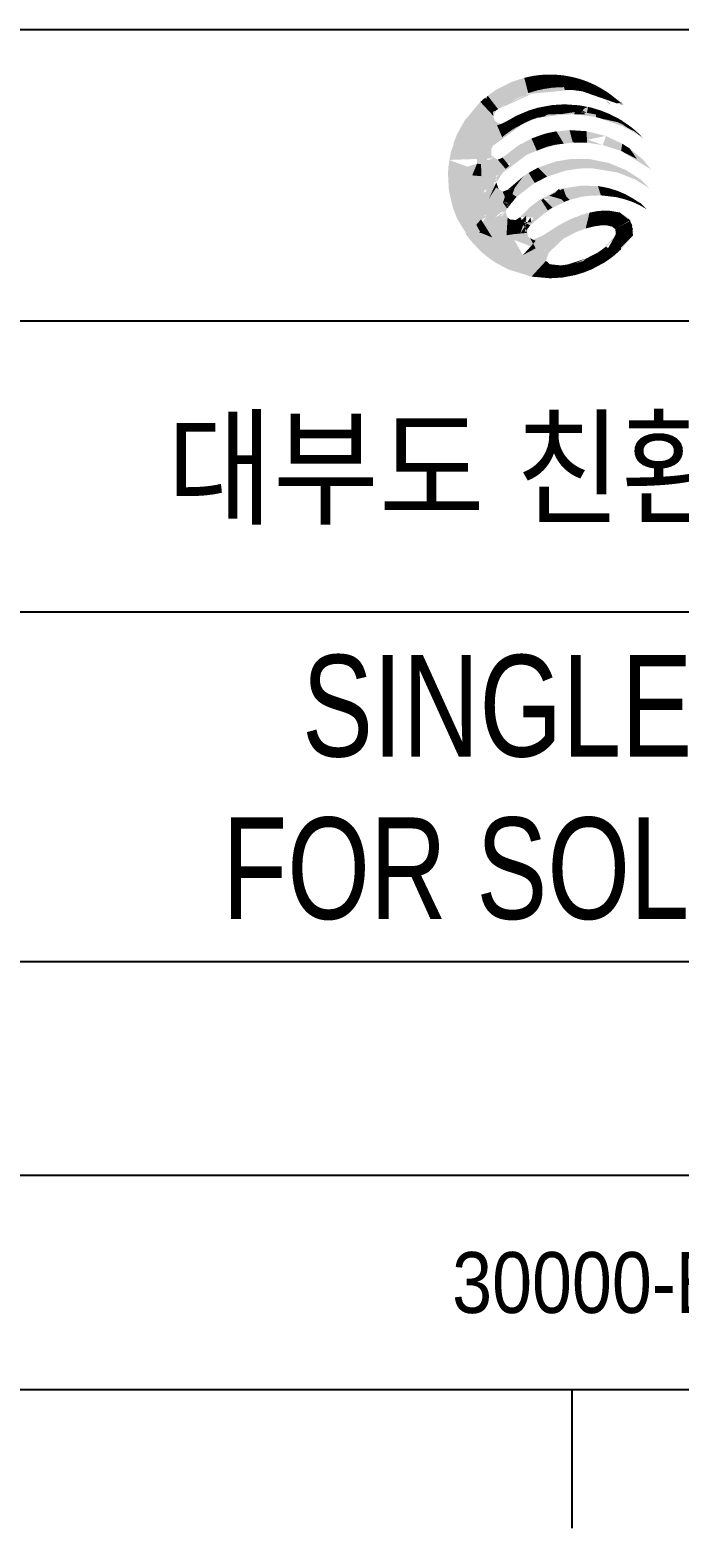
# Model space of a CAD drawing. Header units: feet. Extents: x 1 to 168002, y -59383 to 29717.
# Drawn here: x 118856 to 120452, y -29024 to -25337 of the extents above; entities that cross this region are included whole.
import ezdxf
from ezdxf.enums import TextEntityAlignment as Align

# ---------------------------------------------------------------- set-up
doc = ezdxf.new("R2010")
doc.units = ezdxf.units.FT
doc.header["$LTSCALE"] = 50
doc.header["$MEASUREMENT"] = 0
doc.linetypes.add('CONTINU', pattern=[0])
doc.layers.get('0').update_dxf_attribs({"linetype": 'CONTINUOUS'})
for name, color, linetype in [('BAR_TICK', 7, 'CONTINUOUS'), ('TEXT', 7, 'CONTINUOUS'), ('title', 2, 'CONTINUOUS')]:
    doc.layers.add(name, color=color, linetype=linetype)
doc.layers.add('Border', color=7, linetype='CONTINUOUS', lineweight=0)
doc.styles.add('HY견고딕', font='', dxfattribs={"width": 0.85})
doc.styles.add('돋움', font='')
doc.styles.get('HY견고딕').set_extended_font_data('Dotum')
doc.styles.get('돋움').set_extended_font_data('Dotum')

# ---------------------------------------------------------------- blocks, each defined once
blk = doc.blocks.new('A$C611163EE')
at = {"color": 5}
for points in [[(162.9, 815.2), (288.9, 806.7), (291.2, 892.6), (403.6, 853)], [(318.9, 823.1), (291.2, 892.6), (258.8, 790.3), (218.1, 855.6)], [(475.8, 925.2), (381.4, 838.6), (358.9, 835), (254.6, 874.1)], [(291.2, 892.6), (403.6, 853), (419.4, 923.6), (491.8, 856.3)], [(364.5, 841.3), (346.5, 910.8), (318.9, 823.1), (291.2, 892.6)], [(403.6, 853), (388, 919.5), (364.5, 841.3), (346.5, 910.8)], [(610.2, 849.2), (560.9, 855.8), (475.8, 925.2), (381.4, 838.6)], [(438.5, 860.5), (419.4, 923.6), (403.6, 853), (388, 919.5)], [(438.5, 860.5), (448.6, 925.4), (438.5, 860.5), (419.4, 923.6)], [(419.4, 923.6), (491.8, 856.3), (514.2, 922.6), (529.8, 856)], [(421, 856.7), (471.7, 925.5), (477.5, 865.9), (526.5, 921.2)], [(470.5, 865.2), (471.7, 925.5), (438.5, 860.5), (448.6, 925.4)], [(500.3, 867.6), (501.9, 923.9), (470.5, 865.2), (471.7, 925.5)], [(477.5, 865.9), (526.5, 921.2), (526.5, 868.3), (565.5, 914.1)], [(528.4, 868.3), (526.5, 921.2), (500.3, 867.6), (501.9, 923.9)], [(514.2, 922.6), (529.8, 856), (578.9, 910.6), (592.1, 855.6)], [(554.9, 867.5), (565.5, 914.1), (528.4, 868.3), (526.5, 921.2)], [(526.5, 868.3), (565.5, 914.1), (562.1, 867), (634.7, 892.5)], [(580.1, 865.3), (592.3, 907.1), (554.9, 867.5), (565.5, 914.1)], [(628.3, 842.9), (611.6, 899.5), (610.2, 849.2), (560.9, 855.8)], [(562.1, 867), (634.7, 892.5), (660.3, 849.7), (723.9, 844.9)], [(578.9, 910.6), (592.1, 855.6), (644.3, 888.4), (628.3, 842.9)], [(604.3, 862.1), (614.7, 899.9), (580.1, 865.3), (592.3, 907.1)], [(627.4, 857.8), (634.7, 892.5), (604.3, 862.1), (614.7, 899.9)], [(799.7, 786.1), (787.1, 798.7), (628.3, 842.9), (611.6, 899.5)], [(649.6, 852.7), (653.9, 884.3), (627.4, 857.8), (634.7, 892.5)], [(644.3, 888.4), (628.3, 842.9), (707.3, 855.7), (694.7, 819.6)], [(358.9, 835), (254.6, 874.1), (258.3, 787.4), (156, 809.3)], [(218, 762.2), (169.8, 821.1), (203.5, 755.6), (156, 809.3)], [(341.7, 832.2), (227.8, 768.1), (162.9, 815.2), (288.9, 806.7)], [(206.3, 737.8), (162.9, 815.2), (220, 763.6), (180.5, 829.5)], [(221.9, 765.1), (173, 814), (218, 762.2), (169.8, 821.1)], [(227.8, 768.1), (180.5, 829.5), (221.9, 765.1), (173, 814)], [(258.8, 790.3), (218.1, 855.6), (227.8, 768.1), (180.5, 829.5)], [(559.3, 867.1), (421, 856.7), (341.7, 832.2), (227.8, 768.1)], [(795.8, 784.2), (638.5, 855.3), (559.3, 867.1), (421, 856.7)], [(660.3, 849.7), (723.9, 844.9), (795.8, 784.2), (638.5, 855.3)], [(671, 846.7), (672.3, 875.4), (649.6, 852.7), (653.9, 884.3)], [(691.5, 839.9), (690.2, 865.9), (671, 846.7), (672.3, 875.4)], [(711.4, 832.4), (721.1, 846.8), (691.5, 839.9), (690.2, 865.9)], [(707.3, 855.7), (694.7, 819.6), (770.6, 809.4), (765.4, 794.8)], [(730.6, 824.2), (738.3, 834.7), (711.4, 832.4), (721.1, 846.8)], [(749.1, 815.4), (754.5, 822.1), (730.6, 824.2), (738.3, 834.7)], [(768.2, 805.3), (770, 808.9), (749.1, 815.4), (754.5, 822.1)], [(206.3, 737.8), (147.1, 801.3), (211.3, 718.6), (76.2, 717.1)], [(203.5, 755.6), (156, 809.3), (206.3, 737.8), (147.1, 801.3)], [(205.6, 602.7), (240.3, 702.4), (345.3, 704.5), (348.5, 753.2)], [(263.5, 711.4), (356.4, 710.6), (366.9, 762.2), (411.9, 729.7)], [(387, 768.3), (355.8, 709.4), (310, 738), (309.4, 685.1)], [(330.3, 697.6), (310, 738), (381.3, 721.2), (366.9, 762.2)], [(345.3, 704.5), (348.5, 753.2), (384.2, 720.1), (444.9, 737)], [(442.3, 782.2), (441.5, 740.4), (387, 768.3), (355.8, 709.4)], [(366.9, 762.2), (411.9, 729.7), (423.8, 777.6), (444.9, 737)], [(381.3, 721.2), (366.9, 762.2), (423.1, 735.7), (407.2, 774.5)], [(402.2, 728.5), (487.7, 745.5), (605.9, 754.3), (563.1, 787.9)], [(423.1, 735.7), (407.2, 774.5), (459.9, 745.1), (474.4, 787)], [(423.8, 777.6), (444.9, 737), (474.4, 787), (515.4, 745.9)], [(605.9, 754.3), (563.1, 787.9), (442.3, 782.2), (441.5, 740.4)], [(459.9, 745.1), (474.4, 787), (515.4, 745.9), (530.2, 790.2)], [(474.4, 787), (515.4, 745.9), (558.8, 789.3), (580.1, 755.8)], [(504.1, 741.4), (642.1, 749.4), (636.5, 778.5), (687.7, 740.2)], [(515.4, 745.9), (530.2, 790.2), (580.1, 755.8), (595.9, 785.7)], [(558.8, 789.3), (580.1, 755.8), (630.6, 751.6), (636.5, 778.5)], [(676.8, 743), (573.1, 745.4), (575.9, 787.1), (624.9, 744.2)], [(624.7, 780.1), (599, 744.8), (583, 786.1), (573.1, 745.4)], [(714.8, 753.7), (739.7, 723.8), (676.8, 743), (573.1, 745.4)], [(575.9, 787.1), (624.9, 744.2), (624.7, 780.1), (599, 744.8)], [(580.1, 755.8), (595.9, 785.7), (630.6, 751.6), (653.4, 774.4)], [(630.6, 751.6), (636.5, 778.5), (653.7, 747.3), (658.8, 773.4)], [(630.6, 751.6), (653.4, 774.4), (676.8, 743), (695.3, 761.6)], [(636.5, 778.5), (687.7, 740.2), (714.8, 753.7), (739.7, 723.8)], [(787.1, 702.8), (656.4, 734.6), (694, 760.3), (778, 707.4)], [(675.7, 766.1), (671.3, 732.7), (778, 707.4), (830.7, 678)], [(714.8, 753.7), (707.1, 722.3), (675.7, 766.1), (671.3, 732.7)], [(676.8, 743), (695.3, 761.6), (698.5, 737.4), (734.2, 745.8)], [(694, 760.3), (778, 707.4), (734.2, 745.8), (717.2, 721)], [(734.2, 745.8), (717.2, 721), (714.8, 753.7), (707.1, 722.3)], [(713.4, 809.6), (724.3, 802.2), (723.7, 801.5), (736.2, 789.5)], [(770.6, 809.4), (765.4, 794.8), (799.7, 786.1), (787.1, 798.7)], [(795.8, 784.2), (770.6, 809.4), (768.2, 805.3), (770, 808.9)], [(228, 704.7), (42.1, 655.8), (240.3, 702.4), (24.2, 610.4)], [(211.3, 718.6), (76.2, 717.1), (228, 704.7), (42.1, 655.8)], [(189.7, 573.5), (71.8, 630.7), (203.7, 600.9), (179.7, 692)], [(203.7, 600.9), (179.7, 692), (246.1, 640.8), (223, 695.1)], [(246.1, 640.8), (223, 695.1), (258, 650.4), (247.2, 703.1)], [(258, 650.4), (247.2, 703.1), (275.5, 663.5), (262.9, 711)], [(275.5, 663.5), (262.9, 711), (288.6, 672.6), (263.5, 711.4)], [(310, 738), (309.4, 685.1), (263.5, 711.4), (356.4, 710.6)], [(288.6, 672.6), (263.5, 711.4), (330.3, 697.6), (310, 738)], [(698.5, 737.4), (734.2, 745.8), (739.7, 723.8), (770.5, 727.3)], [(739.7, 723.8), (770.5, 727.3), (778, 707.4), (787.8, 717.2)], [(778, 707.4), (830.7, 678), (789.7, 719.1), (758.8, 715.6)], [(778, 707.4), (787.8, 717.2), (796.2, 698.2), (820.5, 695.2)], [(816.3, 683), (794.8, 696.8), (792.8, 691), (880.7, 641.4)], [(847.7, 666.2), (820.5, 695.2), (816.3, 683), (794.8, 696.8)], [(796.2, 698.2), (820.5, 695.2), (830.7, 678), (851, 670.9)], [(887.8, 634.4), (851.1, 671.1), (847.7, 666.2), (820.5, 695.2)], [(204.9, 544.8), (6.1, 537.6), (189.7, 573.5), (71.8, 630.7)], [(197.3, 559.2), (13.1, 571.9), (196.7, 587.2), (42.1, 655.8)], [(247.8, 478.3), (358.4, 561.5), (379.4, 634.9)], [(505.8, 609.1), (426.4, 588.4), (405.5, 645.4), (281.6, 574.3)], [(358.4, 561.5), (315.3, 600.5), (403.7, 579.4), (379.4, 634.9)], [(449, 597.4), (408, 638.4), (358.4, 561.5), (329.9, 609.6)], [(403.7, 579.4), (379.4, 634.9), (449, 597.4), (432.1, 654.2)], [(485.5, 606.5), (474.1, 664.5), (449, 597.4), (408, 638.4)], [(578.4, 617.3), (523.6, 672), (505.8, 609.1), (426.4, 588.4)], [(449, 597.4), (432.1, 654.2), (485.5, 606.5), (457.9, 661)], [(485.5, 606.5), (457.9, 661), (526.1, 611.7), (491.9, 667.6)], [(566.6, 616.9), (552, 673), (485.5, 606.5), (474.1, 664.5)], [(717.5, 646.9), (702.8, 604.9), (578.4, 617.3), (523.6, 672)], [(631.6, 615.8), (629.2, 668.1), (566.6, 616.9), (552, 673)], [(702.8, 604.9), (716.7, 646.1), (631.6, 615.8), (629.2, 668.1)], [(926.6, 491), (785.9, 578.5), (717.5, 646.9), (702.8, 604.9)], [(785.9, 578.5), (791.3, 611.3), (702.8, 604.9), (716.7, 646.1)], [(830.7, 678), (851, 670.9), (863, 655.6), (879.3, 644.5)], [(217.9, 544.1), (0, 462.8), (198.7, 550.2), (2, 506.2)], [(0.2, 477), (220, 457.8), (204.9, 544.8), (6.1, 537.6)], [(197.3, 559.2), (217.9, 544.1), (219.5, 435.3), (0.5, 472.5)], [(198.7, 550.2), (2, 506.2), (197.3, 559.2), (13.1, 571.9)], [(132.3, 520.8), (110.1, 467.4), (129.1, 578.5), (206.7, 491.9)], [(129.1, 578.5), (206.7, 491.9), (176.5, 543.8), (190.7, 487.9)], [(209.4, 549.4), (205.4, 463.2), (150.7, 518), (151.2, 463.8)], [(167.6, 425.5), (195, 398.1), (255.1, 540.3), (300.6, 558.4)], [(226.3, 538.9), (261.7, 497.1), (209.4, 549.4), (205.4, 463.2)], [(248.8, 548.4), (278.2, 510.5), (226.3, 538.9), (261.7, 497.1)], [(278.2, 510.5), (247.8, 548), (358.4, 561.5), (315.3, 600.5)], [(285.9, 516.3), (315.3, 600.5), (248.8, 548.4), (278.2, 510.5)], [(358.4, 561.5), (329.9, 609.6), (285.9, 516.3), (315.3, 600.5)], [(858.3, 541.4), (824.7, 589.9), (785.9, 578.5), (791.3, 611.3)], [(921.6, 495.3), (884.2, 539.9), (858.3, 541.4), (824.7, 589.9)], [(4.4, 399.1), (209.6, 432.3), (0.2, 477), (220, 457.8)], [(150.7, 518), (151.2, 463.8), (132.3, 520.8), (110.1, 467.4)], [(145.6, 485.5), (158.7, 389.1), (186, 361.8), (218.9, 412.5)], [(218.8, 407.3), (220, 457.8), (145.6, 485.5), (158.7, 389.1)], [(285.9, 516.3), (189.7, 491.9), (167.6, 425.5), (195, 398.1)], [(176.5, 543.8), (190.7, 487.9), (219.4, 457.8), (233.5, 480.2)], [(219.4, 457.8), (233.5, 480.2), (285.9, 516.3), (189.7, 491.9)], [(394.2, 433.1), (366.3, 478.9), (278.8, 345.1), (341.9, 462.9)], [(450.3, 461.9), (409.3, 502.9), (394.2, 433.1), (366.3, 478.9)], [(531.6, 488.4), (492.3, 531.2), (450.3, 461.9), (409.3, 502.9)], [(596.4, 498.5), (558, 542.1), (531.6, 488.4), (492.3, 531.2)], [(652.5, 499.8), (639.9, 542), (596.4, 498.5), (558, 542.1)], [(770.1, 480.6), (731.1, 523.6), (652.5, 499.8), (639.9, 542)], [(848.4, 449.4), (808.2, 491.3), (770.1, 480.6), (731.1, 523.6)], [(916.1, 407.6), (875, 448.7), (848.4, 449.4), (808.2, 491.3)], [(22.2, 321.2), (213.1, 416.2), (4.4, 399.1), (209.6, 432.3)], [(41.3, 271.7), (248.1, 393.8), (22.2, 321.2), (213.1, 416.2)], [(186, 361.8), (218.9, 412.5), (219.5, 435.3), (230.6, 405)], [(244.5, 391.7), (248.3, 393.4), (303.1, 410.5), (278.8, 345.1)], [(278.8, 345.1), (341.9, 462.9), (272.8, 402.8), (264.4, 358)], [(267.4, 399), (272.8, 402.8), (341.9, 462.9), (303.1, 410.5)], [(341.9, 462.9), (303.1, 410.5), (270.1, 400.9)], [(604.4, 369.6), (535.2, 409.9), (552.7, 356.3), (503.5, 405.5)], [(636.5, 374.4), (604.3, 421), (604.4, 369.6), (535.2, 409.9)], [(693.6, 376.7), (681.1, 419), (636.5, 374.4), (604.3, 421)], [(763.3, 368.8), (727.2, 410.3), (693.6, 376.7), (681.1, 419)], [(800.9, 359.5), (769, 397.4), (763.3, 368.8), (727.2, 410.3)], [(101, 174.2), (276.2, 332.3), (41.3, 271.7), (248.1, 393.8)], [(272.8, 402.8), (264.4, 358), (244.5, 391.7), (248.3, 393.4)], [(311.5, 370), (267.4, 399), (278.8, 345.1), (249.8, 343.4)], [(268.5, 317), (311.5, 370), (249.8, 343.4), (267.1, 324.2)], [(278.8, 345.1), (249.8, 343.4), (268.5, 317), (311.5, 370)], [(249.8, 343.4), (267.1, 324.2), (273, 339.3), (278.8, 345.1)], [(262.6, 348.2), (270.5, 344.6), (273, 339.3), (276.2, 338.1)], [(273, 339.3), (278.8, 345.1), (262.6, 348.2), (270.5, 344.6)], [(371.4, 323), (457.9, 311.6), (425, 363.1), (500.5, 334.2)], [(453.7, 308.9), (420.9, 360.4), (454.2, 309.2), (373.7, 240.8)], [(453.2, 308.6), (420.3, 360), (453.7, 308.9), (420.9, 360.4)], [(462.6, 314.6), (423.9, 353.3), (453.2, 308.6), (420.3, 360)], [(420.9, 360.4), (468.3, 384), (499.2, 334.7), (435.9, 293.3)], [(520.1, 342.9), (468.4, 318), (420.9, 360.4), (468.3, 384)], [(474.1, 321.4), (433, 362.5), (462.6, 314.6), (423.9, 353.3)], [(425, 363.1), (500.5, 334.2), (459.5, 375.2), (539.8, 351.7)], [(433, 362.5), (503.5, 405.5), (520.1, 342.9), (468.4, 318)], [(526.9, 347), (485.9, 388), (474.1, 321.4), (433, 362.5)], [(524, 406.9), (543.5, 353), (459.5, 375.2), (468.4, 318)], [(459.5, 375.2), (539.8, 351.7), (524, 406.9), (543.5, 353)], [(552.7, 356.3), (503.5, 405.5), (526.9, 347), (485.9, 388)], [(836.6, 347.1), (807.2, 380.9), (800.9, 359.5), (769, 397.4)], [(853.9, 339.7), (842.2, 361.1), (836.6, 347.1), (807.2, 380.9)], [(871.5, 331.2), (858.6, 350.2), (853.9, 339.7), (842.2, 361.1)], [(902.8, 313.5), (876.1, 340.2), (871.5, 331.2), (858.6, 350.2)], [(260.9, 301.8), (41.3, 271.7), (80.7, 201.7), (260.9, 301.8)], [(104.1, 170.4), (256.5, 293.8), (260.9, 301.8), (41.3, 271.7)], [(80.7, 201.7), (260.9, 301.8), (101, 174.2), (276.2, 332.3)], [(176.8, 284.1), (80.7, 201.7), (167.7, 180.2), (249.1, 233.2)], [(260.9, 301.8), (82.9, 203.8), (270.9, 276), (116.7, 155.6)], [(231.4, 190), (268, 279.6), (104.1, 170.4), (256.5, 293.8)], [(356.4, 208.9), (104.1, 170.4), (328.2, 278.1), (414, 275)], [(171.4, 292.4), (128.7, 242.9), (168.9, 137.4), (248.7, 192.7)], [(167.7, 180.2), (249.1, 233.2), (171.4, 292.4), (128.7, 242.9)], [(398.5, 136.3), (340, 105.2), (142.2, 235.9), (211.3, 332.3)], [(266, 195.4), (270.9, 276), (231.4, 190), (268, 279.6)], [(273, 339.3), (276.2, 338.1), (264.9, 322.2)], [(298.4, 200.4), (283, 267.1), (266, 195.4), (270.9, 276)], [(362.1, 276.9), (293.2, 222.6), (330.6, 177.9), (383.1, 264.6)], [(328.2, 278.1), (328.2, 278.1), (358.8, 206.1), (307.7, 264.5)], [(309.1, 238.5), (355.4, 284.8), (374, 241.1), (328.6, 203.3)], [(373.7, 240.8), (348.6, 207.7), (309.1, 238.5), (355.4, 284.8)], [(328.2, 278.1), (414, 275), (371.4, 323), (457.9, 311.6)], [(454.2, 309.2), (373.7, 240.8), (328.2, 278.1)], [(374, 241.1), (328.6, 203.3), (337.1, 257.2), (374.4, 276.5)], [(337.1, 257.2), (374.4, 276.5), (378.6, 253.3)], [(581.5, 209.9), (604.2, 287.3), (524.8, 180.6), (553.8, 267.5)], [(625.1, 226.1), (642.6, 298.3), (581.5, 209.9), (604.2, 287.3)], [(662, 235.6), (676.4, 304.8), (625.1, 226.1), (642.6, 298.3)], [(693.9, 240.2), (706.5, 307.5), (662, 235.6), (676.4, 304.8)], [(721.2, 240.2), (733.2, 306.8), (693.9, 240.2), (706.5, 307.5)], [(743.6, 235.1), (780.2, 299.1), (721.2, 240.2), (733.2, 306.8)], [(759.3, 223.5), (825.6, 262.4), (743.6, 235.1), (780.2, 299.1)], [(759.3, 223.5), (839.3, 193.9), (813.3, 277.5), (780.2, 299.1)], [(813.3, 277.5), (827, 263.8), (837.6, 233.3), (841.1, 210.2)], [(360.4, 221.4), (80.7, 201.7), (361.3, 199.9), (104.1, 170.4)], [(358.7, 209.7), (104.1, 170.4), (358.7, 209.7), (104.1, 170.4)], [(358.7, 209.7), (143.6, 127.7), (358.7, 209.7), (104.1, 170.4)], [(168.9, 137.4), (248.7, 192.7), (150.1, 267.6), (128.7, 242.9)], [(150.1, 267.6), (128.7, 242.9), (201.2, 185.4), (148.7, 206.5)], [(142.2, 235.9), (158.8, 216.2), (186.4, 209.1), (139.6, 205.8)], [(186.4, 209.1), (139.6, 205.8), (146.9, 209.8)], [(201.2, 185.4), (148.7, 206.5), (142.2, 235.9), (158.8, 216.2)], [(363.8, 190.1), (157.9, 114.7), (358.7, 209.7), (143.6, 127.7)], [(358.8, 206.1), (307.7, 264.5), (298.4, 200.4), (283, 267.1)], [(330.6, 177.9), (383.1, 264.6), (373.7, 240.8), (348.6, 207.7)], [(402.6, 176.5), (524.8, 180.6), (503, 240.8), (484, 226.2)], [(402.6, 176.5), (427.2, 182.3), (465.1, 211.5), (503, 240.8)], [(469.6, 152.7), (503, 240.8), (445.3, 79.4), (427.2, 182.3)], [(524.8, 180.6), (553.8, 267.5), (469.6, 152.7), (503, 240.8)], [(763.5, 204.6), (785.3, 140), (746.7, 171.4), (785.7, 131.3)], [(821.1, 257.9), (825.1, 262.8), (759.3, 223.5), (839.3, 193.9)], [(759.3, 223.5), (834.8, 244.2), (762.4, 199.2), (839.8, 194.4)], [(762.4, 199.2), (839.8, 194.4), (763.5, 204.6), (785.3, 140)], [(785.7, 131.3), (839.7, 194.4), (840.3, 222.4), (834.8, 244.2)], [(840.3, 222.4), (834.8, 244.2), (821.1, 257.9), (825.1, 262.8)], [(381.3, 173.8), (188.2, 90.3), (363.8, 190.1), (157.9, 114.7)], [(423.9, 179.1), (220.9, 68.2), (381.3, 173.8), (188.2, 90.3)], [(438, 121.1), (274.7, 39.9), (423.9, 179.1), (220.9, 68.2)], [(372.6, 182), (398.4, 169.9), (398.5, 136.3), (340, 105.2)], [(491.1, 148.3), (446.4, 200.4), (457.4, 116), (381.3, 173.8)], [(524.8, 180.6), (461.8, 129.2), (402.6, 176.5), (427.2, 182.3)], [(493.3, 154.9), (457.4, 116), (402.6, 176.5), (524.8, 180.6)], [(718.5, 143.9), (730.8, 85.5), (680.3, 117.1), (709.3, 71.1)], [(755.1, 188), (699.4, 130.5), (709.3, 71.1), (769.2, 116.7)], [(718.5, 143.9), (746.7, 171.3), (785.7, 131.3), (839.7, 194.4)], [(725.9, 135.3), (752.7, 102), (718.5, 143.9), (730.8, 85.5)], [(746.7, 171.4), (785.7, 131.3), (725.9, 135.3), (752.7, 102)], [(445.3, 79.4), (379.2, 7.6), (438, 121.1), (274.7, 39.9)], [(462.9, 63.9), (462.9, 0), (445.3, 79.4), (379.2, 7.6)], [(544.7, 63.1), (577.7, 14.5), (629.4, 90.7), (709.3, 71.1)], [(629.4, 90.7), (576, 67.5), (544.7, 63.1), (577.7, 14.5)], [(614.1, 78.3), (617, 26.5), (576, 67.5), (577.7, 14.5)], [(629.4, 90.7), (652, 40.4), (614.1, 78.3), (617, 26.5)], [(680.3, 117.1), (709.3, 71.1), (629.4, 90.7), (652, 40.4)], [(512.3, 58.5), (519, 3.4), (462.9, 63.9), (462.9, 0)], [(576, 67.5), (577.7, 14.5), (512.3, 58.5), (519, 3.4)]]:
    blk.add_solid(points, dxfattribs=at)
blk = doc.blocks.new('FORMAT')
at = {"layer": 'Border', "color": 0, "linetype": 'Continuous', "lineweight": 25}
for p, q in [((41000, 4346.5), (33000, 4346.5)), ((41000, 3629.8), (33000, 3629.8)), ((41000, 2913.1), (33000, 2913.1)), ((41000, 2913.1), (33000, 2913.1)), ((41000, 2052.8), (33000, 2052.8)), ((41000, 1526.4), (33000, 1526.4)), ((2499.6, 1000), (41000, 1000)), ((33000, 1000), (41000, 1000)), ((36187.5, 1000), (36187.5, 658.8))]:
    blk.add_line(p, q, dxfattribs=at)
at = {"layer": 'title', "color": 0, "linetype": 'CONTINU', "ltscale": 100, "xscale": 0.5419267551536768, "yscale": 0.5419267551536768, "zscale": 0.5419267551536768}
blk.add_blockref('A$C611163EE', (35882.5, 3735.2), dxfattribs=at)
blk = doc.blocks.new('TITLE')
at = {"xscale": 0.01, "yscale": 0.01, "zscale": 0.01}
blk.add_blockref('FORMAT', (0, 0), dxfattribs=at)
at = {"layer": 'TEXT', "color": 7, "style": 'HY견고딕', "width": 0.9}
blk.add_text('대부도 친환경 탄소제로 에너지타운 조성사업', height=2.304, dxfattribs=at).set_placement((378.148, 32.714), align=Align.MIDDLE)

msp = doc.modelspace()

# ---------------------------------------------------------------- block references
at = {"color": 7, "linetype": 'CONTINU', "ltscale": 100, "xscale": 100, "yscale": 100, "zscale": 100}
msp.add_blockref('TITLE', (84001.4, -29683.3, 0.1), dxfattribs=at)

# ---------------------------------------------------------------- texts
at = {"layer": 'BAR_TICK', "color": 2, "style": '돋움', "width": 0.9}
msp.add_text('30000-EL-1DW-001-SLD07', height=150, dxfattribs=at).set_placement((120979, -28420.1, 0.1), align=Align.MIDDLE_CENTER)
at = {"layer": 'TEXT', "color": 2, "style": 'HY견고딕', "width": 0.8}
for s, p in [('SINGLE LINE DIAGRAM', (120979, -27000.3, 0.1)), ('FOR SOLAR ENERGY (2/2)', (120979, -27400.3, 0.1))]:
    msp.add_text(s, height=250, dxfattribs=at).set_placement(p, align=Align.MIDDLE_CENTER)

doc.saveas('drawing.dxf')
